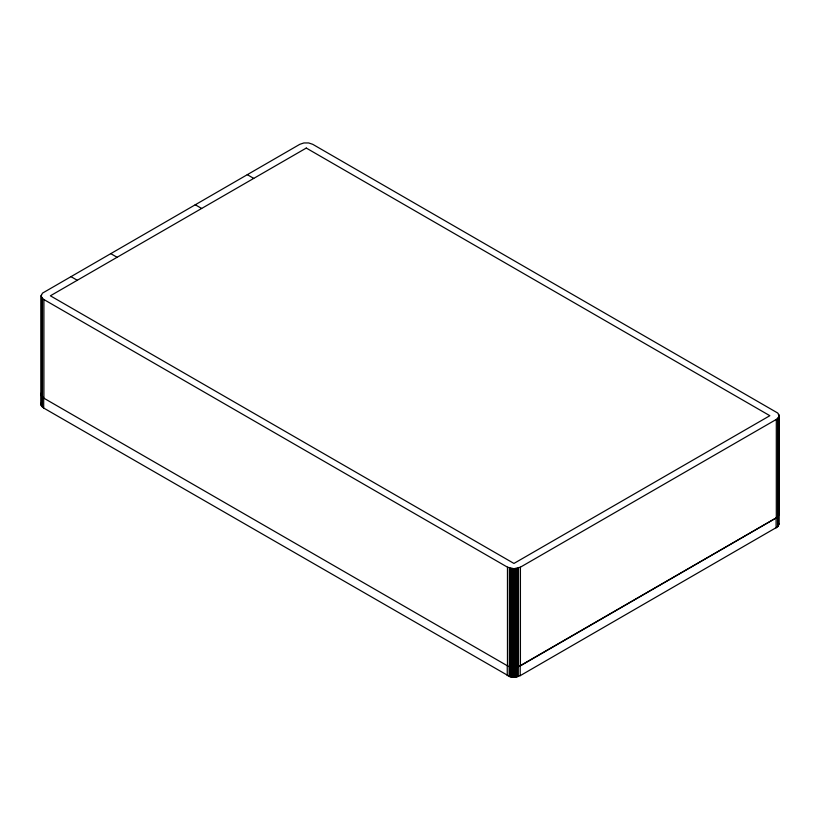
<?xml version="1.0" encoding="UTF-8"?>
<svg xmlns="http://www.w3.org/2000/svg" width="820" height="820" viewBox="0 0 820 820"><rect width="100%" height="100%" fill="white"/><g stroke="black" fill="none" stroke-linecap="round" stroke-linejoin="round"><path stroke-width="1.23" d="M41.215 295.805L41.912 297.824L43.901 299.536L43.901 398.202L41.912 396.49L41.215 394.461L41.215 295.805L42.445 293.16L299.802 144.32L303.912 142.946L308.648 142.946L312.748 144.32L777.77 413.054L779 415.699L779 514.355L777.77 517L520.413 665.84L515.134 667.347L510.224 666.865L510.224 676.828L511.352 677.053L516.087 677.053L520.198 675.68L777.555 526.84L778.785 524.195L778.918 415.002M41.307 392.975L41.307 395.701L43.685 398.079L507.467 665.84L507.467 567.173L43.901 299.536M41.215 394.461L41.297 393.774M779 415.699L778.303 417.718L776.314 419.43L520.413 567.173L513.945 568.721L507.467 567.173M778.703 514.919L778.703 513.545M41.307 402.938L41.307 405.674L43.685 408.042L510.224 676.828M521.305 665.071L776.099 517.973L778.467 515.606L778.467 525.569M511.352 677.053L511.352 667.08L516.087 667.08L520.198 665.717L520.198 675.68M247.271 174.65L253.739 178.391M195.191 204.723L201.659 208.454M110.618 253.544L117.086 257.285M70.786 276.535L77.264 280.276M778.692 512.992L779 514.355M778.703 523.508L778.785 524.195M778.692 414.325L778.703 524.892M778.303 417.718L778.303 516.385M778.088 516.251L778.088 526.225M777.77 418.333L777.77 517M777.555 516.877L777.555 526.84M776.314 419.43L776.314 518.096M776.099 517.973L776.099 527.936M520.413 567.173L520.413 665.84M518.517 568.014L518.517 666.68M518.302 666.557L518.302 676.52M517.44 568.322L517.44 666.988M517.225 666.865L517.225 676.828M516.313 568.547L516.313 667.213M516.087 667.08L516.087 677.053M515.134 568.68L515.134 667.347M514.919 667.213L514.919 677.187M513.945 568.721L513.945 667.388M513.72 667.265L513.72 677.228M512.746 568.68L512.746 667.347M512.531 667.213L512.531 677.187M511.577 568.547L511.577 667.213M510.44 568.322L510.44 666.988L509.148 666.557L509.148 676.52M509.363 568.014L509.363 666.68L507.252 665.717L507.252 675.68M43.685 398.079L43.685 408.042M42.445 298.439L42.445 397.106M42.23 396.982L42.23 406.945M41.912 297.824L41.912 396.49M41.697 396.357L41.697 406.33M41.533 297.168L41.533 395.834M41.297 295.108L41.307 405.674M41.082 393.651L41.082 404.998M306.28 148.061L50.379 295.805L513.945 563.442L769.847 415.699L306.28 148.061"/></g></svg>
